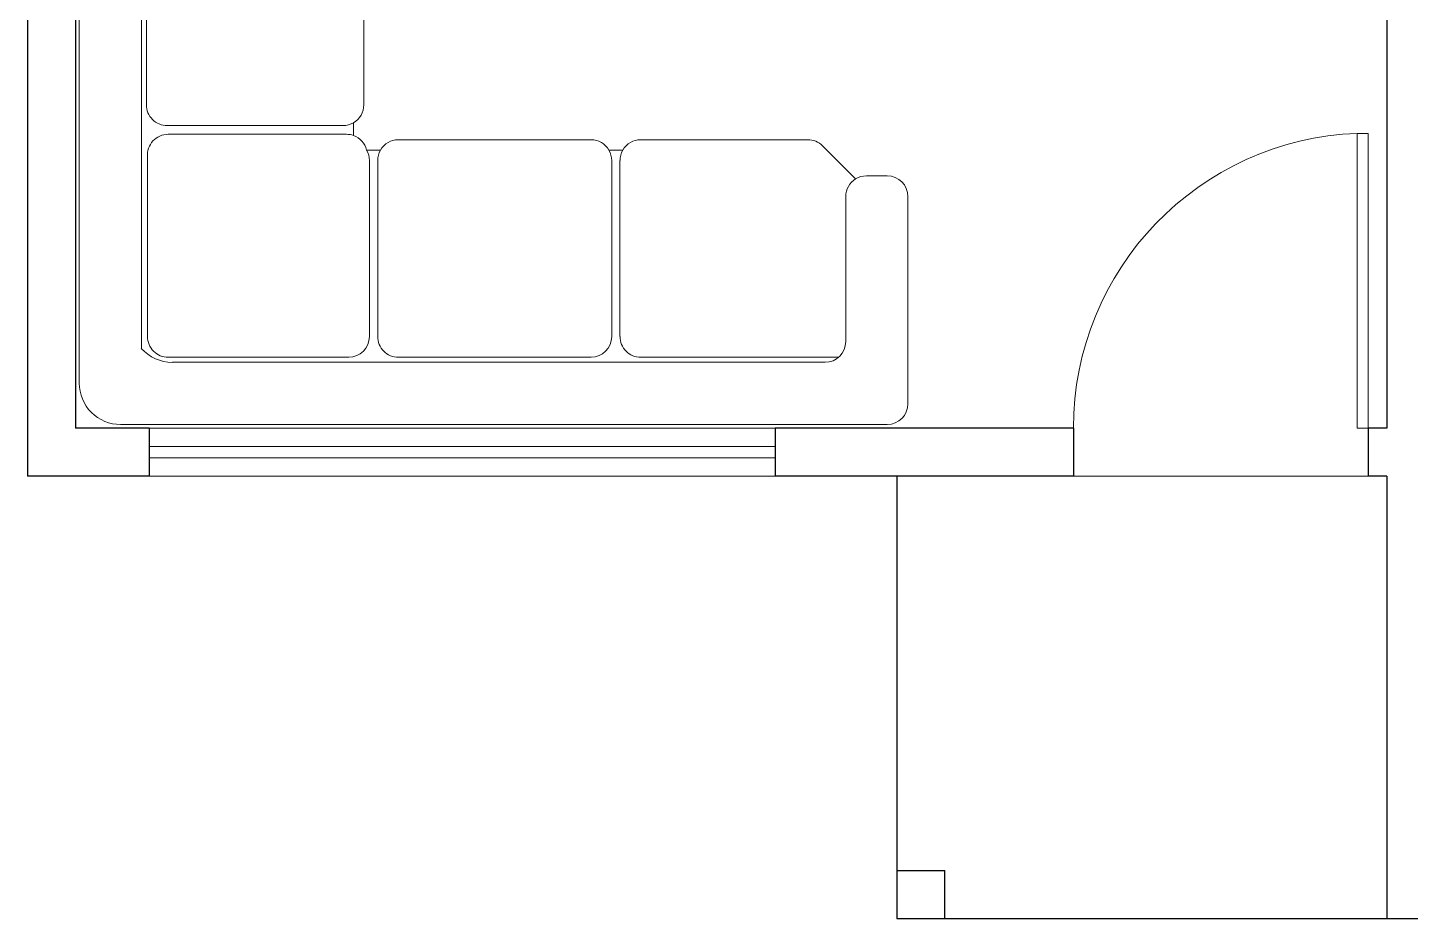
# Model space of a CAD drawing. Header units: centimetres. Extents: x -15692 to -14942, y 4339 to 5301.
# Drawn here: x -15691.9 to -15316.5, y 4339.4 to 4581.1 of the extents above; entities that cross this region are included whole.
import ezdxf

# ---------------------------------------------------------------- set-up
doc = ezdxf.new("R2010")
doc.units = ezdxf.units.CM
for name, color, linetype, lineweight in [('Janela', 92, 'Continuous', 15), ('Objetos', 34, 'Continuous', 13), ('Paredes', 154, 'Continuous', 25), ('Piso', 253, 'Continuous', 9), ('Porta', 30, 'Continuous', 15)]:
    doc.layers.add(name, color=color, linetype=linetype, lineweight=lineweight)

# ---------------------------------------------------------------- blocks, each defined once
blk = doc.blocks.new('sofá_sala_5lugares')
at = {"layer": 'Objetos'}
for p, q in [((1.0944, 2.25), (0.5321, 2.25)), ((0.4758, 2.1938), (0.4758, 2.1375)), ((1.1506, 0.1125), (1.1506, 2.1938)), ((0.4841, 2.1081), (0.3943, 2.0182)), ((0.5321, 2.0813), (0.9257, 2.0813)), ((0.9683, 2.0618), (0.9683, 1.5246)), ((0.9819, 2.0251), (0.9819, 0.2529)), ((0.3778, 1.5246), (0.3778, 1.9785)), ((0.4059, 1.4759), (0.4059, 1.4383)), ((0.912, 1.4683), (0.434, 1.4683)), ((0.912, 1.4459), (0.434, 1.4459)), ((0.3778, 0.8666), (0.3778, 1.3896)), ((0.9683, 1.3896), (0.9683, 0.8666)), ((0.4059, 0.8179), (0.4059, 0.7804)), ((0.912, 0.8104), (0.434, 0.8104)), ((-0.969, 0.6733), (-0.8859, 0.7564)), ((-0.8462, 0.7728), (-0.3746, 0.7728)), ((-0.2396, 0.7728), (0.2833, 0.7728)), ((0.912, 0.7879), (0.434, 0.7879)), ((-0.2883, 0.7447), (-0.3259, 0.7447)), ((-0.3184, 0.2386), (-0.3184, 0.7166)), ((-0.2959, 0.2386), (-0.2959, 0.7166)), ((0.3665, 0.7447), (0.332, 0.7447)), ((0.3396, 0.2386), (0.3396, 0.7166)), ((0.3632, 0.2415), (0.3632, 0.7258)), ((0.9683, 0.7317), (0.9683, 0.2417)), ((-1.0382, 0.6748), (-0.9819, 0.6748)), ((-1.0944, 0.0562), (-1.0944, 0.6186)), ((-0.9257, 0.6186), (-0.9257, 0.2249)), ((0.9819, 0.3892), (0.9819, 0.2529)), ((-0.3746, 0.1824), (-0.9062, 0.1824)), ((0.3396, 0.1687), (-0.8695, 0.1687)), ((0.2833, 0.1824), (-0.2396, 0.1824)), ((0.3396, 0.1687), (0.944, 0.1687)), ((0.912, 0.1854), (0.4241, 0.1854)), ((-1.0382, 0), (1.0382, 0))]:
    blk.add_line(p, q, dxfattribs=at)
for centre, radius, start, end in [((0.5321, 2.1938), 0.0562, 90, 180), ((1.0944, 2.1938), 0.0562, 0, 90), ((0.5321, 2.1375), 0.0562, 180, 211.548), ((0.5321, 2.1375), 0.0562, 211.548, 270), ((0.9257, 2.0251), 0.0562, 0, 90), ((0.434, 1.9785), 0.0562, 135, 180), ((0.434, 1.5246), 0.0562, 180, 240), ((0.912, 1.5246), 0.0562, 270, 0), ((0.434, 1.5246), 0.0562, 240, 270), ((0.434, 1.3896), 0.0562, 120, 180), ((0.434, 1.3896), 0.0562, 90, 120), ((0.912, 1.3896), 0.0562, 0, 90), ((0.434, 0.8666), 0.0562, 180, 240), ((0.912, 0.8666), 0.0562, 270, 0), ((0.434, 0.8666), 0.0562, 240, 270), ((-0.8462, 0.7166), 0.0562, 90, 135), ((-0.3746, 0.7166), 0.0562, 30, 90), ((-0.2396, 0.7166), 0.0562, 90, 150), ((0.2833, 0.7166), 0.0562, 30, 90), ((0.4194, 0.7258), 0.0562, 103.877, 160.3259), ((0.434, 0.7317), 0.0562, 90, 120), ((0.912, 0.7317), 0.0562, 0, 90), ((-0.3746, 0.7166), 0.0562, 0, 30), ((-0.2396, 0.7166), 0.0562, 150, 180), ((0.2833, 0.7166), 0.0562, 0, 30), ((0.4194, 0.7258), 0.0562, 160.3259, 180), ((-1.0382, 0.6186), 0.0562, 90, 180), ((-0.9819, 0.6186), 0.0562, 76.6992, 90), ((-0.9819, 0.6186), 0.0562, 0, 76.6992), ((-0.3746, 0.2386), 0.0562, 270, 0), ((-0.2396, 0.2386), 0.0562, 180, 270), ((0.2833, 0.2386), 0.0562, 270, 0), ((0.4194, 0.2415), 0.0562, 180, 274.793), ((0.912, 0.2417), 0.0562, 270, 0), ((0.8695, 0.2529), 0.1125, 311.512, 0), ((-0.8695, 0.2249), 0.0562, 180, 270), ((1.0382, 0.1125), 0.1125, 270, 0), ((-1.0382, 0.0562), 0.0562, 180, 270)]:
    blk.add_arc(centre, radius, start, end, dxfattribs=at)

msp = doc.modelspace()

# ---------------------------------------------------------------- linework, layer by layer
at = {"layer": 'Janela'}
for p, q in [((-15658.94, 4472.41), (-15488.94, 4472.41)), ((-15658.94, 4467.41), (-15488.94, 4467.41)), ((-15658.94, 4464.41), (-15488.94, 4464.41)), ((-15658.94, 4459.41), (-15488.94, 4459.41))]:
    msp.add_line(p, q, dxfattribs=at)
at = {"layer": 'Paredes'}
for p, q in [((-15322.94, 4800.41), (-15322.94, 4472.41)), ((-15691.94, 4765.41), (-15691.94, 4459.41)), ((-15678.94, 4765.41), (-15678.94, 4472.41)), ((-15658.94, 4472.41), (-15678.94, 4472.41)), ((-15658.94, 4472.41), (-15658.94, 4459.41)), ((-15407.94, 4472.41), (-15488.94, 4472.41)), ((-15488.94, 4472.41), (-15488.94, 4459.41)), ((-15407.94, 4472.41), (-15407.94, 4459.41)), ((-15322.94, 4472.41), (-15327.94, 4472.41)), ((-15327.94, 4472.41), (-15327.94, 4459.41)), ((-15658.94, 4459.41), (-15691.94, 4459.41)), ((-15407.94, 4459.41), (-15488.94, 4459.41)), ((-15455.94, 4459.41), (-15455.94, 4339.41)), ((-15322.94, 4459.41), (-15327.94, 4459.41)), ((-15322.94, 4459.41), (-15322.94, 4339.41)), ((-15455.94, 4352.41), (-15442.94, 4352.41)), ((-15442.94, 4339.41), (-15442.94, 4352.41)), ((-15455.94, 4339.41), (-15199.94, 4339.41))]:
    msp.add_line(p, q, dxfattribs=at)
at = {"layer": 'Piso'}
msp.add_line((-15407.94, 4459.41), (-15327.94, 4459.41), dxfattribs=at)
at = {"layer": 'Porta'}
msp.add_lwpolyline([(-15327.94, 4472.41), (-15330.94, 4472.41), (-15330.94, 4552.41), (-15327.94, 4552.41)], close=True, dxfattribs=at)
msp.add_arc((-15327.94, 4472.41), 80.06, 92.1476, 180, dxfattribs=at)

# ---------------------------------------------------------------- block references
at = {"xscale": 100, "yscale": 100, "zscale": 100, "rotation": 270}
msp.add_blockref('sofá_sala_5lugares', (-15677.94, 4588.48), dxfattribs=at)

doc.saveas('drawing.dxf')
